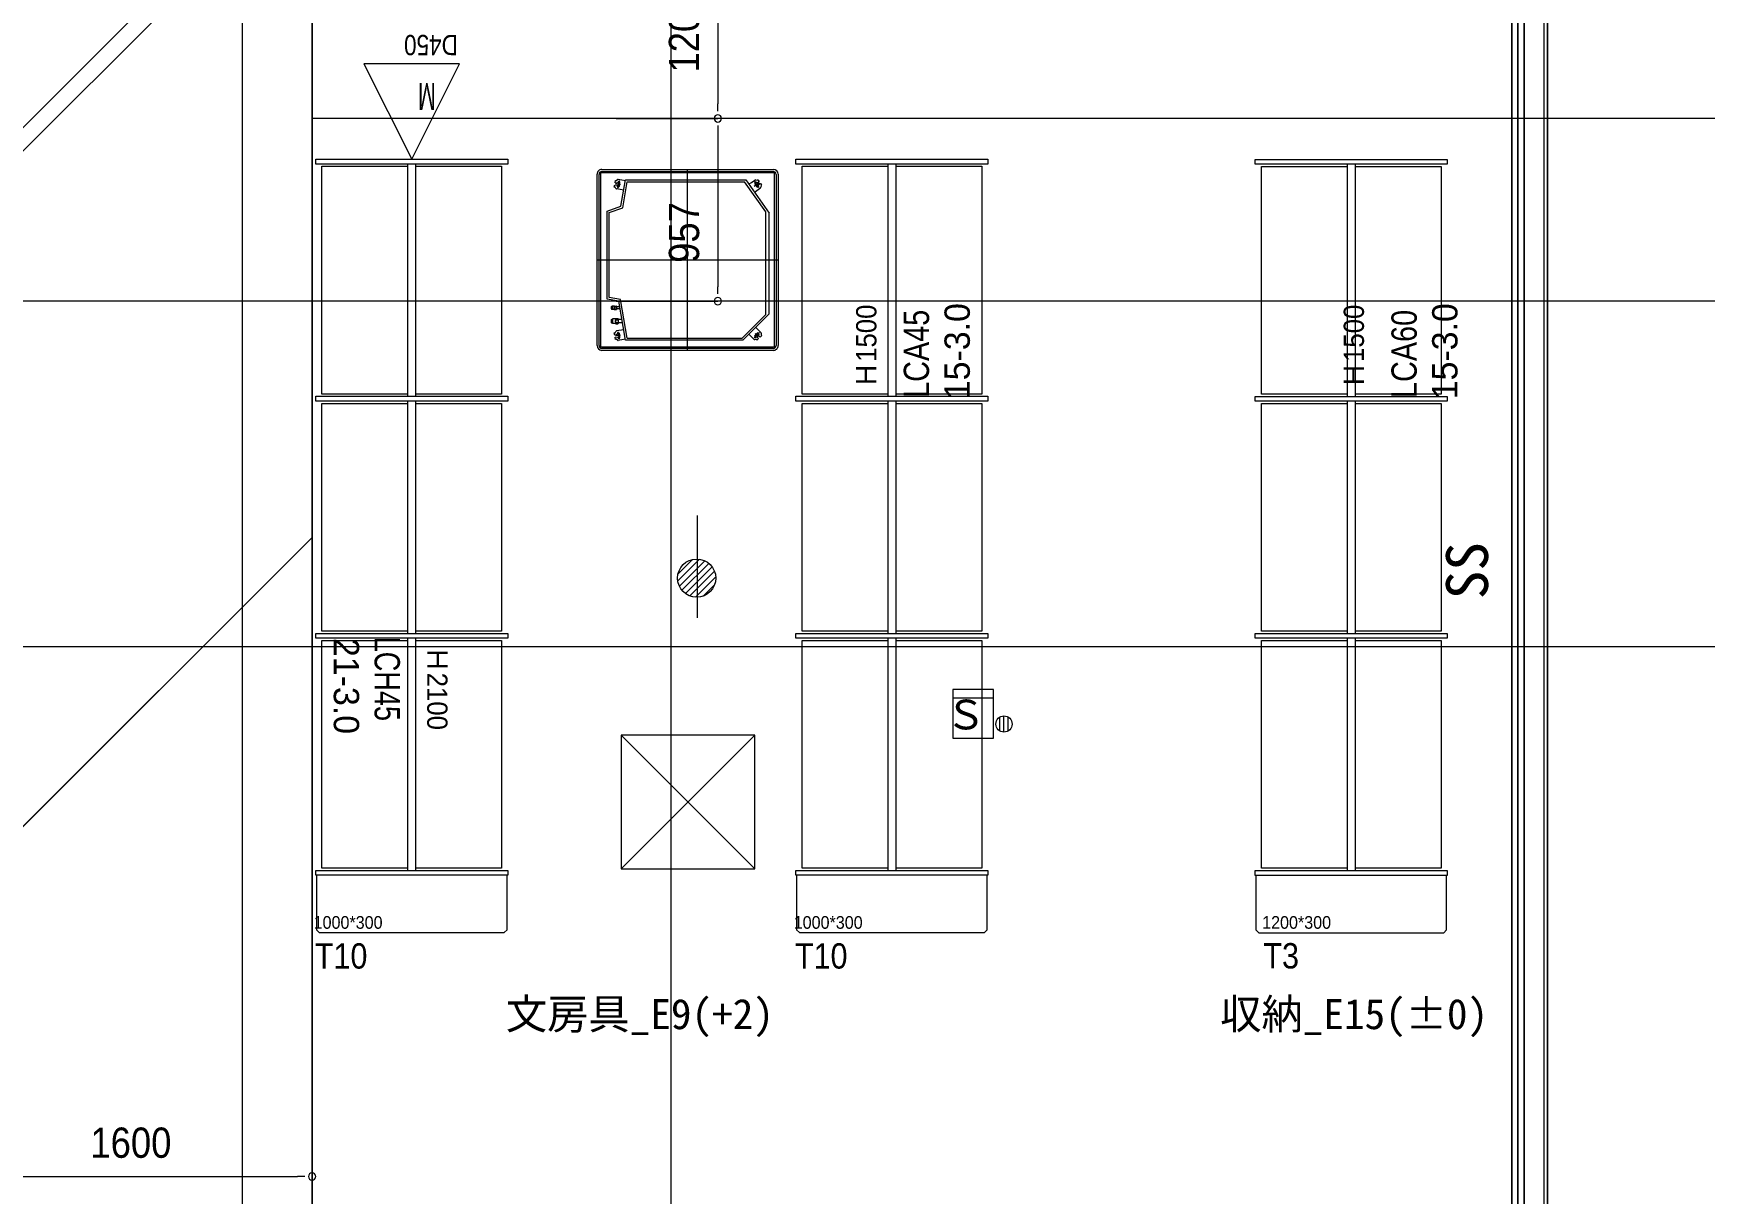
# Model space of a CAD drawing. Units: millimetres at full size, sheet at 1:100. Extents: x 3352 to 127672, y -40372 to 101181.
# Drawn here: x 53047 to 61791, y 637 to 6710 of the extents above; entities that cross this region are included whole.
import ezdxf
from ezdxf.enums import TextEntityAlignment as Align

# ---------------------------------------------------------------- set-up
doc = ezdxf.new("R2010")
doc.units = ezdxf.units.MM
doc.header["$LTSCALE"] = 100
doc.linetypes.add('CHAIN2', pattern=[12, 9, -1, 1, -1])
doc.layers.add('0-0', color=134, linetype='Continuous', lineweight=18)
doc.styles.add('Geneva', font='')
doc.styles.add('MS UI Gothic', font='')
doc.styles.add('ＭＳ ゴシック', font='')
doc.styles.add('ＭＳ Ｐゴシック', font='')
doc.styles.get('Geneva').set_extended_font_data('Geneva')
doc.styles.get('MS UI Gothic').set_extended_font_data('MS UI Gothic')
doc.styles.get('ＭＳ ゴシック').set_extended_font_data('MS Gothic')
doc.styles.get('ＭＳ Ｐゴシック').set_extended_font_data('MS PGothic')

msp = doc.modelspace()

# ---------------------------------------------------------------- linework, layer by layer
at = {"layer": '0-0', "color": 47}
for p, q in [((56381.8, 13184.6), (56381.8, -34300.8)), ((60969.8, 11057), (60969.8, -18478.1)), ((55996.3, 5076.3), (55996.1, 5973.6)), ((56021.1, 5998.6), (56918.7, 5998.6)), ((56943.7, 5973.6), (56943.7, 5076)), ((56121.3, 5805.5), (56145.9, 5944.8)), ((56145.9, 5944.8), (56774, 5944.8)), ((56774, 5944.8), (56897.4, 5768.6)), ((56049.9, 5779.5), (56121.3, 5805.5)), ((56049.9, 5319.6), (56049.9, 5779.5)), ((56897.4, 5242.4), (56897.4, 5768.6)), ((56109.9, 5309), (56049.9, 5319.6)), ((56145.9, 5104.8), (56109.9, 5309)), ((56897.4, 5242.4), (56759.8, 5104.8)), ((56759.8, 5104.8), (56145.9, 5104.8)), ((56918.7, 5051), (56021.3, 5051.3)), ((56418.7, 3844.1), (56532.6, 3958)), ((56420, 3880.7), (56496, 3956.7)), ((56426.9, 3816.9), (56559.8, 3949.8)), ((56440.6, 3795.3), (56581.4, 3936.1)), ((56458.9, 3778.2), (56598.5, 3917.8)), ((56481.8, 3765.7), (56611, 3894.9)), ((56510.7, 3759.3), (56617.4, 3866)), ((56551.9, 3765.2), (56611.5, 3824.8)), ((3351.7, 3501.7), (91067.1, 3501.7)), ((56122.4, 2337.1), (56822.4, 3037.1)), ((56822.4, 2337.1), (56122.4, 3037.1))]:
    msp.add_line(p, q, dxfattribs=at)
at = {"layer": '0-0', "color": 5}
msp.add_line((59716.4, 12942.2), (43469.8, -3304.4), dxfattribs=at)
msp.add_line((59716.4, 12942.2), (43469.8, -3304.4), dxfattribs=at)
at = {"layer": '0-0', "linetype": 'CHAIN2'}
msp.add_line((60969.8, 11057), (60969.8, -18478.1), dxfattribs=at)
at = {"layer": '0-0'}
for p, q in [((60969.8, -18478.1), (60969.8, 11057)), ((60782.3, -3.3), (60782.3, 8331.7)), ((60847.3, 8309.9), (60847.3, 96.7)), ((60814.8, -11.3), (60814.8, 8306.7)), ((56627.9, 7389.4), (56627.9, 6342)), ((56096.9, 6265.7), (56627.9, 6265.7)), ((56627.9, 6189.4), (56627.9, 5384.7)), ((54524.3, 6026.7), (54524.3, 6051.7)), ((54524.3, 6051.7), (55529.3, 6051.7)), ((57036.3, 6026.7), (57036.3, 6051.7)), ((57036.3, 6051.7), (58041.3, 6051.7)), ((59439.8, 6026.2), (59439.8, 6051.2)), ((59439.8, 6051.2), (60444.8, 6051.2)), ((55006.8, 4810.7), (55006.8, 6026.7)), ((55046.8, 6026.7), (55046.8, 4810.7)), ((57518.8, 4810.7), (57518.8, 6026.7)), ((57558.8, 6026.7), (57558.8, 4810.7)), ((59922.3, 4810.2), (59922.3, 6026.2)), ((59962.3, 6026.2), (59962.3, 4810.2)), ((91067.1, 5308.5), (18347.6, 5308.5)), ((91067.1, 5308.5), (18347.6, 5308.5)), ((91067.1, 5308.5), (18347.6, 5308.5)), ((91067.1, 5308.5), (18347.6, 5308.5)), ((91067.1, 5308.5), (18347.6, 5308.5)), ((56096.9, 5308.5), (56627.9, 5308.5)), ((55496.8, 4822.7), (55046.8, 4822.7)), ((58008.8, 4822.7), (57558.8, 4822.7)), ((60412.3, 4822.2), (59962.3, 4822.2)), ((55006.8, 3569.7), (55006.8, 4785.7)), ((55046.8, 4785.7), (55046.8, 3569.7)), ((57518.8, 3569.7), (57518.8, 4785.7)), ((57558.8, 4785.7), (57558.8, 3569.7)), ((59922.3, 3569.2), (59922.3, 4785.2)), ((59962.3, 4785.2), (59962.3, 3569.2)), ((56519.9, 4187), (56519.9, 3651.9)), ((55006.8, 2328.7), (55006.8, 3544.7)), ((55496.8, 3581.7), (55046.8, 3581.7)), ((55046.8, 3544.7), (55046.8, 2328.7)), ((57518.8, 2328.7), (57518.8, 3544.7)), ((58008.8, 3581.7), (57558.8, 3581.7)), ((57558.8, 3544.7), (57558.8, 2328.7)), ((59922.3, 2328.2), (59922.3, 3544.2)), ((60412.3, 3581.2), (59962.3, 3581.2)), ((59962.3, 3544.2), (59962.3, 2328.2)), ((57858, 3233.2), (58070.1, 3233.2)), ((58104.4, 3058.6), (58104.4, 3132)), ((58125.6, 3052.9), (58125.6, 3137.7)), ((58146.8, 3058.6), (58146.8, 3132.1)), ((55496.8, 2340.7), (55046.8, 2340.7)), ((58008.8, 2340.7), (57558.8, 2340.7)), ((60412.3, 2340.2), (59962.3, 2340.2)), ((52981.5, 727.2), (54429, 727.2))]:
    msp.add_line(p, q, dxfattribs=at)
at = {"layer": '0-0', "color": 253}
for p, q in [((60782.3, 8231.7), (60782.3, 96.7)), ((60847.3, 96.7), (60847.3, 8231.7))]:
    msp.add_line(p, q, dxfattribs=at)
at = {"layer": '0-0', "color": 8}
for p, q in [((60814.8, -11.3), (60814.8, 8306.7)), ((56627.9, 6303.8), (56627.9, 6342)), ((56627.9, 6227.6), (56627.9, 6189.4)), ((56627.9, 5346.6), (56627.9, 5384.7)), ((54467.1, 727.2), (54429, 727.2))]:
    msp.add_line(p, q, dxfattribs=at)
at = {"layer": '0-0', "color": 9}
msp.add_line((60814.8, 8241.7), (60814.8, 6.7), dxfattribs=at)
at = {"layer": '0-0', "color": 3}
msp.add_line((60949.8, 8241.7), (60949.8, 86.7), dxfattribs=at)
at = {"layer": '0-0', "color": 6}
msp.add_line((60949.8, 8241.7), (60949.8, 86.7), dxfattribs=at)
at = {"layer": '0-0', "color": 254}
msp.add_line((54140.5, -633.3), (54140.5, 8151.7), dxfattribs=at)
at = {"layer": '0-0', "color": 140}
for p, q in [((52905.2, 6007.6), (54363.3, 7465.7)), ((52905.2, 2472.1), (54505.2, 4072.1))]:
    msp.add_line(p, q, dxfattribs=at)
at = {"layer": '0-0', "color": 150}
msp.add_line((62462.3, 6265.7), (54505.2, 6265.7), dxfattribs=at)
at = {"layer": '0-0', "color": 4}
for p, q in [((56007, 5076.8), (56007, 5972.7)), ((56022, 5987.7), (56917.7, 5987.7)), ((56469.9, 5051.1), (56469.9, 5998.6)), ((56932.7, 5972.7), (56932.7, 5076.8)), ((56086.5, 5906.4), (56088.6, 5918.2)), ((56095.1, 5898.8), (56090.2, 5905.8)), ((56090.5, 5929.1), (56092.6, 5940.9)), ((56092.5, 5928.7), (56090.5, 5929.1)), ((56090.6, 5917.9), (56101.7, 5915.9)), ((56092.6, 5940.9), (56094.6, 5940.5)), ((56118.8, 5918.5), (56093, 5923.1)), ((56136.2, 5890), (56098.4, 5896.7)), ((56101.7, 5915.9), (56101.1, 5912.5)), ((56112, 5939.8), (56105, 5900.4)), ((56144.9, 5939.3), (56107.1, 5946)), ((56112.9, 5910.4), (56116, 5928.1)), ((56130.6, 5797.7), (56154.7, 5934.3)), ((56154.7, 5934.3), (56768.5, 5934.3)), ((56879.4, 5776), (56768.5, 5934.3)), ((56801.9, 5928.5), (56790.8, 5920.7)), ((56802.3, 5928.8), (56803.9, 5929.9)), ((56803.9, 5929.9), (56822.3, 5942.8)), ((56844.1, 5927.5), (56818.4, 5909.5)), ((56819.5, 5879.8), (56851, 5901.8)), ((56820.7, 5934.7), (56842.8, 5903.1)), ((56821.7, 5922.8), (56832, 5908.1)), ((56826, 5943.6), (56834.4, 5942.1)), ((56833.5, 5926.9), (56831.5, 5929.7)), ((56837.5, 5944.3), (56844.4, 5934.5)), ((56854.5, 5913.5), (56853, 5905.1)), ((56856, 5914.5), (56854.5, 5913.5)), ((56060.4, 5772.2), (56130.6, 5797.7)), ((56060.4, 5328.4), (56060.4, 5772.2)), ((56879.4, 5239.2), (56879.4, 5776)), ((55996.2, 5524.8), (56943.7, 5524.8)), ((56118.9, 5318.1), (56060.4, 5328.4)), ((56072.6, 5281.2), (56069.9, 5278.4)), ((56069.9, 5278.4), (56069.9, 5270.4)), ((56074.7, 5281.2), (56072.6, 5281.2)), ((56075.9, 5282.3), (56074.7, 5281.2)), ((56074.7, 5281.2), (56074.7, 5267.7)), ((56074.7, 5267.7), (56075.9, 5266.5)), ((56086.4, 5282.3), (56075.9, 5282.3)), ((56075.9, 5266.5), (56086.4, 5266.5)), ((56086.6, 5276.5), (56086.4, 5278.7)), ((56086.4, 5278.7), (56086.4, 5270.2)), ((56086.4, 5270.5), (56086.6, 5272.4)), ((56086.4, 5270.2), (56086.4, 5265.9)), ((56086.4, 5265.9), (56087.1, 5265.9)), ((56087.1, 5274.4), (56086.6, 5276.5)), ((56087.1, 5282.9), (56096.6, 5282.9)), ((56087.1, 5265.9), (56096.6, 5265.9)), ((56097.4, 5282.9), (56096.6, 5282.9)), ((56097.4, 5278.4), (56097.1, 5276.4)), ((56097.2, 5272.3), (56097.4, 5270.2)), ((56097.4, 5282.9), (56097.4, 5278.7)), ((56115.1, 5279.2), (56097.4, 5279.2)), ((56097.4, 5278.7), (56097.4, 5278.4)), ((56097.4, 5278.7), (56097.4, 5270.2)), ((56097.4, 5270.2), (56097.4, 5265.9)), ((56097.4, 5269.6), (56116.8, 5269.6)), ((56154.7, 5115.3), (56118.9, 5318.1)), ((56072.6, 5214.3), (56069.9, 5211.5)), ((56069.9, 5211.5), (56069.9, 5198)), ((56069.9, 5198), (56072.6, 5195.3)), ((56072.6, 5195.3), (56075.9, 5195.3)), ((56075.9, 5214.3), (56075.9, 5209.4)), ((56075.9, 5209.4), (56075.9, 5195.3)), ((56075.9, 5195.3), (56077.5, 5193.6)), ((56092.9, 5215.9), (56077.5, 5215.9)), ((56077.5, 5215.9), (56077.5, 5193.6)), ((56077.5, 5193.6), (56092.9, 5193.6)), ((56093.9, 5218.5), (56092.9, 5216.8)), ((56092.9, 5215.1), (56092.9, 5216.8)), ((56092.9, 5215.1), (56092.9, 5204.6)), ((56092.9, 5205.1), (56093.2, 5208.3)), ((56092.9, 5204.6), (56092.9, 5194.3)), ((56092.9, 5192.8), (56093.9, 5191)), ((56093.2, 5208.3), (56093.9, 5211.5)), ((56093.9, 5218.6), (56093.9, 5218.5)), ((56093.9, 5211.5), (56105.8, 5211.5)), ((56093.9, 5197.6), (56105.8, 5197.6)), ((56093.9, 5190.9), (56105.8, 5190.9)), ((56136.2, 5159.6), (56098.4, 5152.9)), ((56105.8, 5218.5), (56105.8, 5218.6)), ((56105.8, 5211.5), (56106.6, 5208.1)), ((56106.9, 5216.8), (56105.9, 5218.5)), ((56105.9, 5191), (56106.9, 5192.8)), ((56106.6, 5208.1), (56106.9, 5204.6)), ((56106.9, 5216.8), (56106.9, 5215.1)), ((56106.9, 5215.1), (56106.9, 5204.6)), ((56107.6, 5212.7), (56106.9, 5213.5)), ((56126.8, 5212.7), (56106.9, 5212.7)), ((56106.9, 5204.6), (56106.9, 5194.3)), ((56106.9, 5196.8), (56129.6, 5196.8)), ((56106.9, 5194.3), (56106.9, 5192.8)), ((56755.4, 5115.3), (56879.4, 5239.2)), ((56826.4, 5171.4), (56853.6, 5144.3)), ((56086.5, 5143.2), (56088.5, 5143.5)), ((56088.6, 5131.4), (56086.5, 5143.2)), ((56088.5, 5143.5), (56090.2, 5143.9)), ((56090.6, 5131.7), (56088.6, 5131.4)), ((56090.2, 5143.9), (56095.1, 5150.8)), ((56090.5, 5120.5), (56092.5, 5120.9)), ((56092.6, 5108.7), (56090.5, 5120.5)), ((56101.7, 5133.7), (56090.6, 5131.7)), ((56119.3, 5131.2), (56095.4, 5127)), ((56101.1, 5137.1), (56101.7, 5133.7)), ((56105.1, 5148.7), (56112, 5109.9)), ((56144.9, 5110.3), (56107.1, 5103.7)), ((56116, 5121.5), (56112.9, 5139.2)), ((56154.7, 5115.3), (56186.9, 5115.3)), ((56186.9, 5115.3), (56755.4, 5115.3)), ((56791.1, 5136.1), (56818.2, 5108.9)), ((56845.6, 5144.6), (56818.3, 5117.3)), ((56833.8, 5141.4), (56821.1, 5128.7)), ((56830.3, 5107.4), (56821.8, 5107.4)), ((56823.3, 5139.2), (56840.1, 5122.4)), ((56829.6, 5120.2), (56832.1, 5122.6)), ((56832.1, 5122.6), (56840.1, 5114.7)), ((56841.5, 5113.2), (56833, 5104.8)), ((56839.9, 5130.4), (56842.3, 5132.9)), ((56847.8, 5122.4), (56839.9, 5130.4)), ((56840.1, 5114.7), (56841.5, 5113.2)), ((56849.3, 5121), (56847.8, 5122.4)), ((56857.7, 5129.5), (56849.3, 5121)), ((56855.1, 5140.7), (56855.1, 5132.2)), ((56855.1, 5132.2), (56856.3, 5130.9)), ((56856.3, 5130.9), (56857.7, 5129.5)), ((56917.7, 5061.8), (56022, 5061.8))]:
    msp.add_line(p, q, dxfattribs=at)
at = {"layer": '0-0', "color": 7}
msp.add_line((49799.9, -633.3), (54505.2, 4072.1), dxfattribs=at)
at = {"layer": '0-0', "color": 150}
msp.add_lwpolyline([(52452.3, 6051.7), (52452.3, 8151.7), (54052.3, 8151.7), (54052.3, 7465.7), (54505.2, 7465.7), (54505.2, -633.3)], dxfattribs=at)
at = {"layer": '0-0'}
for points in [[(65728.8, -2733.3), (56605.2, -2733.3), (54505.2, -633.3), (54505.2, 8151.7), (65728.8, 8151.7)], [(55529.3, 6051.7), (55529.3, 6026.7), (54524.3, 6026.7)], [(58041.3, 6051.7), (58041.3, 6026.7), (57036.3, 6026.7)], [(60444.8, 6051.2), (60444.8, 6026.2), (59439.8, 6026.2)], [(55006.8, 4822.7), (54556.8, 4822.7), (54556.8, 6014.7), (55006.8, 6014.7)], [(55046.8, 6014.7), (55496.8, 6014.7), (55496.8, 4822.7)], [(57518.8, 4822.7), (57068.8, 4822.7), (57068.8, 6014.7), (57518.8, 6014.7)], [(57558.8, 6014.7), (58008.8, 6014.7), (58008.8, 4822.7)], [(59922.3, 4822.2), (59472.3, 4822.2), (59472.3, 6014.2), (59922.3, 6014.2)], [(59962.3, 6014.2), (60412.3, 6014.2), (60412.3, 4822.2)], [(55006.8, 3581.7), (54556.8, 3581.7), (54556.8, 4773.7), (55006.8, 4773.7)], [(55046.8, 4773.7), (55496.8, 4773.7), (55496.8, 3581.7)], [(57518.8, 3581.7), (57068.8, 3581.7), (57068.8, 4773.7), (57518.8, 4773.7)], [(57558.8, 4773.7), (58008.8, 4773.7), (58008.8, 3581.7)], [(59922.3, 3581.2), (59472.3, 3581.2), (59472.3, 4773.2), (59922.3, 4773.2)], [(59962.3, 4773.2), (60412.3, 4773.2), (60412.3, 3581.2)], [(55006.8, 2340.7), (54556.8, 2340.7), (54556.8, 3532.7), (55006.8, 3532.7)], [(55046.8, 3532.7), (55496.8, 3532.7), (55496.8, 2340.7)], [(57518.8, 2340.7), (57068.8, 2340.7), (57068.8, 3532.7), (57518.8, 3532.7)], [(57558.8, 3532.7), (58008.8, 3532.7), (58008.8, 2340.7)], [(59922.3, 2340.2), (59472.3, 2340.2), (59472.3, 3532.2), (59922.3, 3532.2)], [(59962.3, 3532.2), (60412.3, 3532.2), (60412.3, 2340.2)], [(54527.8, 2303.7), (54527.8, 2018.7), (54542.8, 2003.7), (55510.8, 2003.7), (55525.8, 2018.7), (55525.8, 2303.7)], [(57039.8, 2303.7), (57039.8, 2018.7), (57054.8, 2003.7), (58022.8, 2003.7), (58037.8, 2018.7), (58037.8, 2303.7)], [(59443.3, 2303.2), (59443.3, 2018.2), (59458.3, 2003.2), (60426.3, 2003.2), (60441.3, 2018.2), (60441.3, 2303.2)]]:
    msp.add_lwpolyline(points, dxfattribs=at)
at = {"layer": '0-0', "color": 6}
msp.add_lwpolyline([(55026.8, 6051.7), (55276.8, 6551.7), (54776.8, 6551.7)], close=True, dxfattribs=at)
at = {"layer": '0-0', "color": 47}
for points in [[(56014.9, 5979.8), (56014.9, 5069.8), (56924.9, 5069.8), (56924.9, 5979.8)], [(56822.4, 2337.1), (56822.4, 3037.1), (56122.4, 3037.1), (56122.4, 2337.1)]]:
    msp.add_lwpolyline(points, close=True, dxfattribs=at)
at = {"layer": '0-0', "color": 4}
for points in [[(56090.2, 5905.8), (56088.5, 5906.1), (56086.5, 5906.4)], [(56104.2, 5930.2), (56103.6, 5926.8), (56092.5, 5928.7)], [(56094.6, 5940.5), (56096.3, 5940.2), (56103.3, 5945.1)], [(56844.4, 5934.5), (56842.8, 5933.3), (56833.5, 5926.9)], [(56834.4, 5942.1), (56835.9, 5943.2), (56837.5, 5944.3)], [(56841.8, 5915), (56839.8, 5917.8), (56849.1, 5924.3)], [(56849.1, 5924.3), (56850.7, 5925.5), (56857.6, 5915.6)], [(56069.9, 5270.4), (56072.6, 5267.7), (56074.7, 5267.7)], [(56075.9, 5282.3), (56075.9, 5274.4), (56075.9, 5266.5)], [(56087.1, 5265.9), (56086.6, 5268), (56086.4, 5270.2), (56086.4, 5270.5)], [(56086.6, 5272.4), (56087.1, 5274.4), (56096.6, 5274.4)], [(56096.6, 5282.9), (56097.2, 5280.8), (56097.4, 5278.7)], [(56097.1, 5276.4), (56096.6, 5274.4), (56097.2, 5272.3)], [(56097.4, 5270.2), (56097.4, 5269.9), (56097.1, 5267.9), (56096.6, 5265.9), (56097.4, 5265.9)], [(56092.9, 5215.1), (56092.9, 5215.3), (56093.2, 5217), (56093.9, 5218.6), (56105.8, 5218.6), (56106.6, 5216.9), (56106.9, 5215.1)], [(56093.9, 5211.5), (56093.2, 5213.2), (56092.9, 5215.1)], [(56093.9, 5197.6), (56093.2, 5201), (56092.9, 5204.6), (56092.9, 5205.1)], [(56092.9, 5194.3), (56092.9, 5195.1), (56093.9, 5197.6)], [(56093.9, 5190.9), (56093.5, 5191.6), (56093, 5192.9), (56092.9, 5194.3), (56092.9, 5192.8)], [(56106.9, 5215.1), (56106.9, 5214.8), (56106.5, 5213.1), (56105.8, 5211.5)], [(56106.9, 5204.6), (56106.9, 5204.1), (56106.5, 5200.9), (56105.8, 5197.6)], [(56105.8, 5197.6), (56106.8, 5195.1), (56106.9, 5194.3)], [(56106.9, 5194.3), (56106.7, 5193), (56106.2, 5191.6), (56105.8, 5190.9)], [(56092.5, 5120.9), (56103.6, 5122.9), (56104.2, 5119.4)], [(56103.3, 5104.5), (56096.3, 5109.4), (56094.6, 5109.1), (56092.6, 5108.7)], [(56833, 5104.8), (56831.6, 5106.2), (56830.3, 5107.4)]]:
    msp.add_lwpolyline(points, dxfattribs=at)
msp.add_lwpolyline([(56086.4, 5278.7), (56086.4, 5279), (56086.6, 5280.9), (56087.1, 5282.9), (56086.4, 5282.9)], close=True, dxfattribs=at)
at = {"layer": '0-0'}
for points in [[(54524.3, 4785.7), (54524.3, 4810.7), (55529.3, 4810.7), (55529.3, 4785.7)], [(57036.3, 4785.7), (57036.3, 4810.7), (58041.3, 4810.7), (58041.3, 4785.7)], [(59439.8, 4785.2), (59439.8, 4810.2), (60444.8, 4810.2), (60444.8, 4785.2)], [(54524.3, 3544.7), (54524.3, 3569.7), (55529.3, 3569.7), (55529.3, 3544.7)], [(57036.3, 3544.7), (57036.3, 3569.7), (58041.3, 3569.7), (58041.3, 3544.7)], [(59439.8, 3544.2), (59439.8, 3569.2), (60444.8, 3569.2), (60444.8, 3544.2)], [(57858, 3275.6), (57858, 3021.1), (58070.1, 3021.1), (58070.1, 3275.6)], [(55529.3, 2303.7), (54524.3, 2303.7), (54524.3, 2328.7), (55529.3, 2328.7)], [(58041.3, 2303.7), (57036.3, 2303.7), (57036.3, 2328.7), (58041.3, 2328.7)], [(60444.8, 2303.2), (59439.8, 2303.2), (59439.8, 2328.2), (60444.8, 2328.2)]]:
    msp.add_lwpolyline(points, close=True, dxfattribs=at)
at = {"layer": '0-0', "color": 47}
msp.add_circle((56517.6, 3859.1), 100, dxfattribs=at)
at = {"layer": '0-0'}
msp.add_circle((58125.6, 3095.3), 42.4, dxfattribs=at)
at = {"layer": '0-0', "color": 8}
for centre, start, end in [((56627.9, 6265.7), 90, 270), ((56627.9, 6265.7), 90, 270), ((56627.9, 6265.7), 270, 90), ((56627.9, 6265.7), 270, 90), ((56627.9, 5308.5), 90, 270), ((56627.9, 5308.5), 270, 90), ((54505.2, 727.2), 0, 180), ((54505.2, 727.2), 180, 0)]:
    msp.add_arc(centre, 19.1, start, end, dxfattribs=at)
at = {"layer": '0-0', "color": 47}
for centre, start, end in [((56021.1, 5973.6), 90, 180.01728), ((56918.7, 5973.6), 360, 90), ((56021.3, 5076.3), 180.01728, 269.98272), ((56918.7, 5076), 269.98272, 0)]:
    msp.add_arc(centre, 25, start, end, dxfattribs=at)
at = {"layer": '0-0', "color": 4}
for centre, radius, start, end in [((56022, 5972.7), 15, 90, 180), ((56917.7, 5972.7), 15, 0, 90), ((56099.2, 5901.6), 5, 215, 260), ((56107, 5911.4), 6, 170, 350), ((56106.2, 5941), 5, 80, 125), ((56110.1, 5929.2), 6, 350, 170), ((56826.6, 5926.3), 6, 35, 215), ((56825.2, 5938.7), 5, 80, 125), ((56836.9, 5911.5), 6, 215, 35), ((56848.1, 5905.9), 5, 305, 350), ((56022, 5076.8), 15, 180, 270), ((56099.2, 5148), 5, 100, 145), ((56107, 5138.2), 6, 10, 190), ((56106.2, 5108.6), 5, 235, 280), ((56110.1, 5120.4), 6, 190, 10), ((56821.8, 5112.4), 5, 225, 270), ((56825.4, 5124.4), 6, 135, 315), ((56838.1, 5137.1), 6, 315, 135), ((56850.1, 5140.7), 5, 360, 45), ((56917.7, 5076.8), 15, 270, 0)]:
    msp.add_arc(centre, radius, start, end, dxfattribs=at)

# ---------------------------------------------------------------- texts
at = {"layer": '0-0', "style": 'Geneva', "width": 0.9}
for s, p in [('1200', (56577.9, 6505.6)), ('957', (56577.9, 5509.3))]:
    msp.add_text(s, height=158.4, rotation=90, dxfattribs=at).set_placement(p, align=Align.BOTTOM_LEFT)
at = {"layer": '0-0', "color": 5}
for s, height, rotation, style, width, p in [('D450', 106.1, 180, 'ＭＳ Ｐゴシック', 0.85, (55268.3, 6734.4)), ('Ｈ1500', 106.1, 90, 'MS UI Gothic', 0.95, (57489.9, 4853.7)), ('LCA45', 132.6, 90, 'MS UI Gothic', 0.85, (57773.2, 4802.8)), ('Ｈ1500', 106.1, 90, 'MS UI Gothic', 0.95, (60040.9, 4853.2)), ('LCA60', 132.6, 90, 'MS UI Gothic', 0.85, (60325.1, 4802.3))]:
    msp.add_text(s, height=height, rotation=rotation, dxfattribs=dict(at, style=style, width=width)).set_placement(p, align=Align.BOTTOM_LEFT)
at = {"layer": '0-0', "color": 6}
for s, height, rotation, style, width, p in [('M', 141.4, 180, 'ＭＳ Ｐゴシック', 0.6, (55152.1, 6493.3)), ('LCH45', 132.6, 270, 'MS UI Gothic', 0.8, (54792.4, 3552.6)), ('Ｈ2100', 106.1, 270, 'MS UI Gothic', 0.95, (55075.7, 3501.6))]:
    msp.add_text(s, height=height, rotation=rotation, dxfattribs=dict(at, style=style, width=width)).set_placement(p, align=Align.BOTTOM_LEFT)
at = {"layer": '0-0', "color": 5, "style": 'MS UI Gothic'}
for p in [(57986.6, 4795.8), (60538.2, 4795.3)]:
    msp.add_text('15-3.0', height=132.6, rotation=90, dxfattribs=at).set_placement(p, align=Align.BOTTOM_LEFT)
at = {"layer": '0-0', "style": 'ＭＳ ゴシック'}
msp.add_text('SS', height=219.4, rotation=90, dxfattribs=at).set_placement((60723.9, 3748.9), align=Align.BOTTOM_LEFT)
at = {"layer": '0-0', "color": 6, "style": 'MS UI Gothic'}
msp.add_text('21-3.0', height=132.6, rotation=270, dxfattribs=at).set_placement((54578.9, 3545.6), align=Align.BOTTOM_LEFT)
at = {"layer": '0-0', "style": 'ＭＳ ゴシック'}
for s, height, p in [('Ｓ', 155.5, (57819.1, 3020.7)), ('文房具_E9(+2)', 158.4, (55519, 1450.7)), ('収納_E15(±0)', 158.4, (59256.7, 1450.7))]:
    msp.add_text(s, height=height, dxfattribs=at).set_placement(p, align=Align.BOTTOM_LEFT)
at = {"layer": '0-0', "color": 8, "style": 'MS UI Gothic', "width": 0.95}
for s, p in [('1000*300', (54513.3, 2003.7)), ('1000*300', (57025.3, 2003.7)), ('1200*300', (59476.3, 2003.7))]:
    msp.add_text(s, height=66.3, dxfattribs=at).set_placement(p, align=Align.BOTTOM_LEFT)
at = {"layer": '0-0', "color": 191, "style": 'MS UI Gothic', "width": 0.9}
for s, p in [('T10', (54519.8, 1775.3)), ('T10', (57031.8, 1775.3)), ('T3', (59482.8, 1776.1))]:
    msp.add_text(s, height=132.6, dxfattribs=at).set_placement(p, align=Align.BOTTOM_LEFT)
at = {"layer": '0-0', "style": 'Geneva', "width": 0.9}
msp.add_text('1600', height=158.4, dxfattribs=at).set_placement((53345.1, 777.2), align=Align.BOTTOM_LEFT)

doc.saveas('drawing.dxf')
